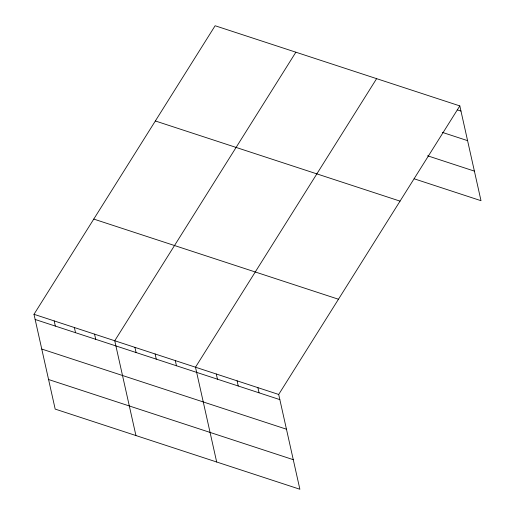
<?xml version="1.0" encoding="UTF-8"?>
<svg xmlns="http://www.w3.org/2000/svg" width="515" height="515" viewBox="0 0 515 515"><rect width="100%" height="100%" fill="white"/><g stroke="black" fill="none" stroke-linecap="round" stroke-linejoin="round"><path stroke-width="0.77" d="M459.818 105.903L278.692 394.458L299.878 489.25L55.182 409.097L33.996 314.305L215.122 25.75L459.818 105.903L481.004 200.696L414.15 178.795M295.874 52.202L114.742 340.756L135.934 435.548M376.62 78.653L195.494 367.208L216.68 462M457.256 109.856L460.97 111.073M442.327 132.374L467.581 140.647M427.598 155.794L474.392 171.122M155.35 120.974L400.046 201.127M93.769 219.081L338.464 299.234M33.996 314.305L278.692 394.458M35.149 319.474L279.845 399.627M41.76 349.048L286.456 429.201M48.571 379.516L293.267 459.676M257.893 387.647L259.045 392.81M237.093 380.83L238.245 385.999M216.294 374.019L217.446 379.188M175.306 360.59L176.458 365.759M155.118 353.979L156.27 359.148M134.93 347.368L136.089 352.537M94.554 334.138L95.713 339.308M74.366 327.527L75.525 332.696M54.178 320.916L55.337 326.085"/></g></svg>
